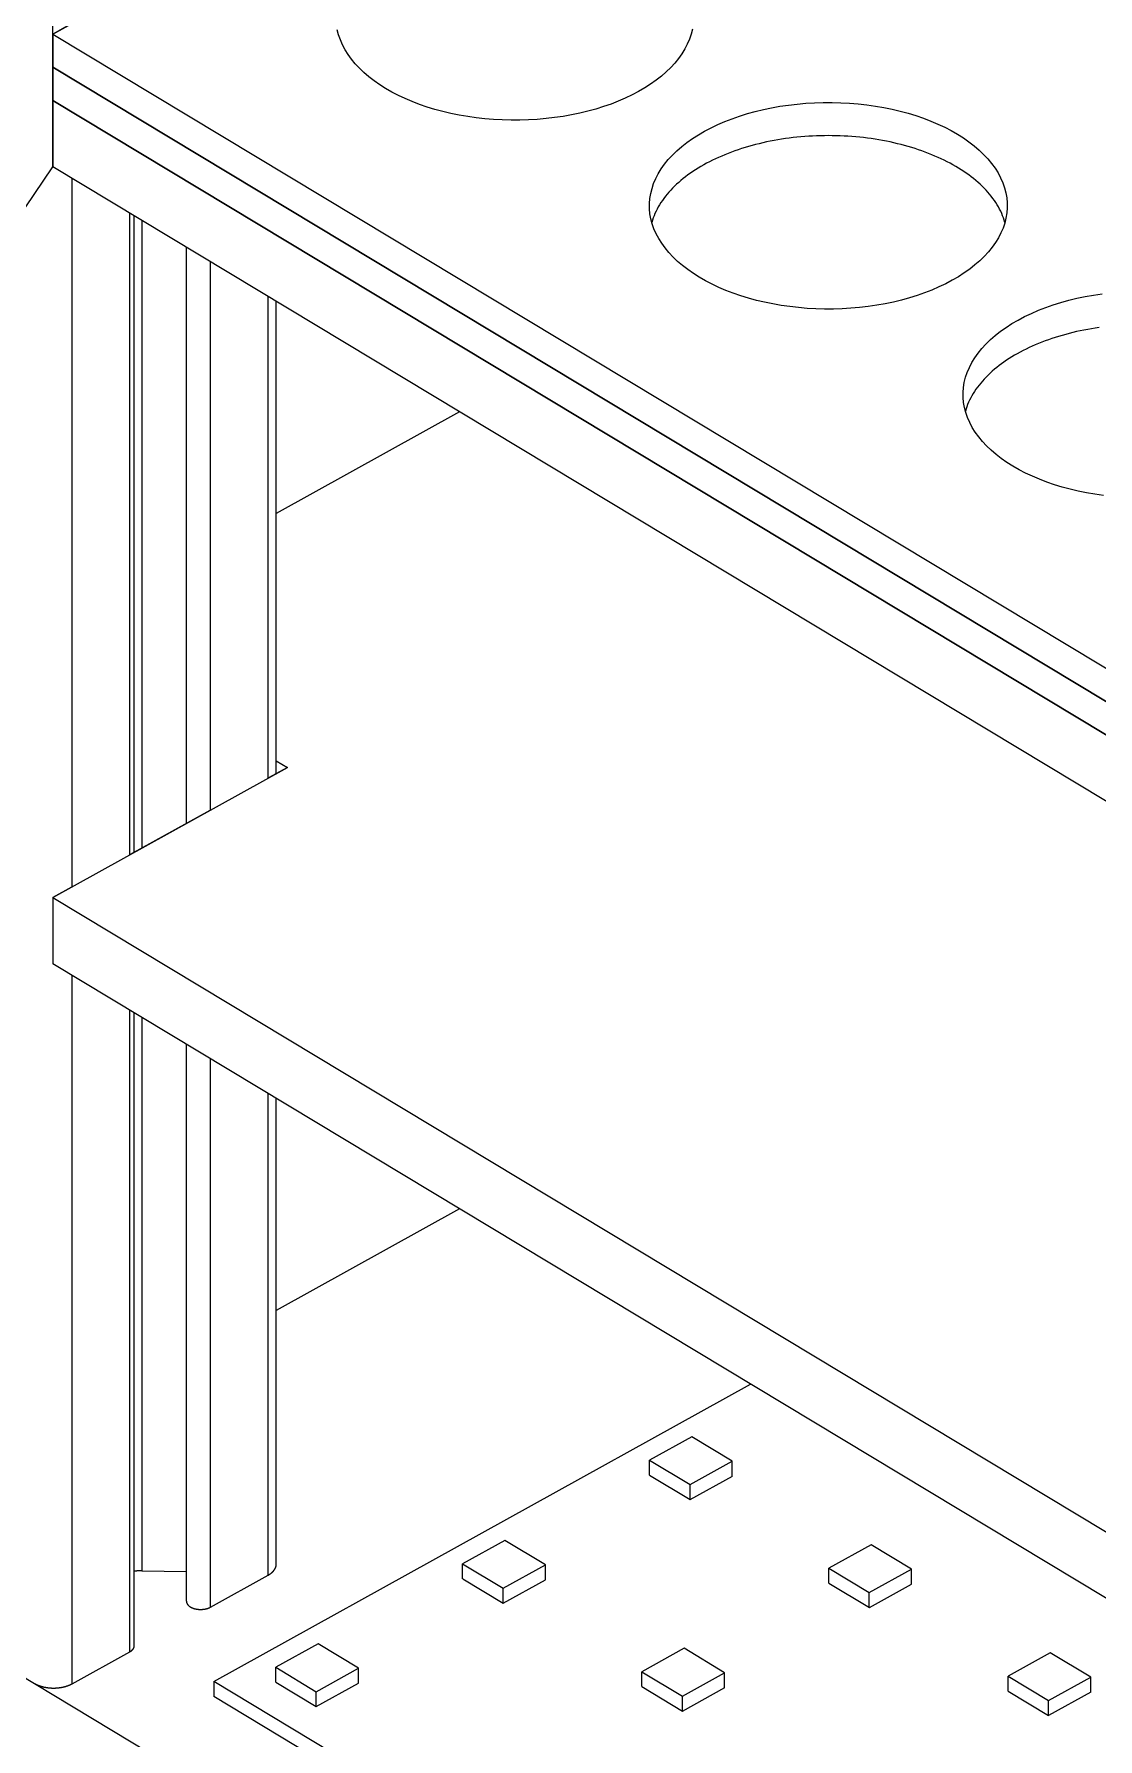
# Model space of a CAD drawing. Extents: x 2.5 to 24.6, y 0.9 to 36.2.
# Drawn here: x 7.46 to 10.73, y 6.2 to 11.44 of the extents above; entities that cross this region are included whole.
import ezdxf

# ---------------------------------------------------------------- set-up
doc = ezdxf.new("R2010")
doc.units = 0
doc.layers.get('0').update_dxf_attribs({"linetype": 'CONTINUOUS'})
doc.layers.add('RAILS', color=254, linetype='CONTINUOUS')

# ---------------------------------------------------------------- blocks, each defined once
blk = doc.blocks.new('A$C41153C96')
at = {"color": 0, "linetype": 'CONTINUOUS', "extrusion": (1e-16, 0.816497, 0.57735)}
for p, q in [((0.6922, 4.4823), (0.6922, 19.1792)), ((0.7503, 4.9227), (0.6922, 4.8906)), ((0.6922, 4.8906), (0.6922, 4.7885)), ((0.6922, 4.8906), (8.6527, 0.0989)), ((0.6922, 4.7885), (0.6922, 4.6864)), ((0.6922, 4.7885), (8.6527, -0.0032)), ((8.6527, -0.0032), (0.6922, 4.7885)), ((0.6922, 4.6864), (0.6922, 4.4823)), ((0.6922, 4.6864), (8.6527, -0.1053)), ((8.6527, -0.1053), (0.6922, 4.6864)), ((-4.2284, -2.7757), (0.6922, 4.4823)), ((8.6527, -0.3094), (0.6922, 4.4823)), ((0.7522, 2.2701), (0.7522, 4.4462)), ((0.9294, 2.3682), (0.9294, 4.3396)), ((0.9427, 2.3757), (0.9427, 4.3315)), ((0.9658, 4.3176), (0.9658, 2.3885)), ((1.1033, 2.4646), (1.1033, 4.2349)), ((1.1769, 2.5053), (1.1769, 4.1906)), ((1.3541, 2.6034), (1.3541, 4.0839)), ((1.3796, 2.6176), (1.3796, 4.0685)), ((1.9429, 3.7295), (1.3796, 3.4176)), ((1.4139, 2.6366), (1.3559, 2.6045)), ((1.3796, 2.6572), (1.4139, 2.6366)), ((1.1755, 2.5046), (0.9307, 2.369)), ((0.7503, 2.2691), (0.6922, 2.2369)), ((0.6922, 2.2369), (0.6922, 2.0328)), ((0.6922, 2.2369), (8.6527, -2.5547)), ((8.6527, -2.7589), (0.6922, 2.0328)), ((0.7522, -0.1794), (0.7522, 1.9967)), ((0.9294, -0.0813), (0.9294, 1.8901)), ((0.9427, -0.0631), (0.9427, 1.882)), ((0.9658, 1.8681), (0.9658, 0.1674)), ((1.1033, 0.0739), (1.1033, 1.7854)), ((1.1769, 0.0558), (1.1769, 1.7411)), ((1.3541, 0.1539), (1.3541, 1.6344)), ((1.3796, 0.1885), (1.3796, 1.6191)), ((1.9429, 1.28), (1.3796, 0.9681)), ((1.1871, -0.1726), (2.8376, 0.7414)), ((2.657, 0.5794), (2.5271, 0.5074)), ((2.7816, 0.5044), (2.657, 0.5794)), ((2.5271, 0.5074), (2.6517, 0.4324)), ((2.5271, 0.4615), (2.5271, 0.5074)), ((2.6517, 0.4324), (2.7816, 0.5044)), ((2.7816, 0.4584), (2.7816, 0.5044)), ((2.6517, 0.3865), (2.6517, 0.4324)), ((2.0824, 0.2612), (1.9525, 0.1892)), ((2.207, 0.1862), (2.0824, 0.2612)), ((3.2081, 0.2476), (3.0782, 0.1757)), ((3.3327, 0.1726), (3.2081, 0.2476)), ((0, 0.2041), (9.3449, -5.4209)), ((0.9658, 0.1674), (1.1033, 0.1657)), ((1.9525, 0.1892), (2.0771, 0.1142)), ((1.9525, 0.1433), (1.9525, 0.1892)), ((2.0771, 0.1142), (2.207, 0.1862)), ((2.207, 0.1402), (2.207, 0.1862)), ((3.0782, 0.1757), (3.2028, 0.1007)), ((3.0782, 0.1298), (3.0782, 0.1757)), ((3.2028, 0.1007), (3.3327, 0.1726)), ((3.3327, 0.1267), (3.3327, 0.1726)), ((1.1769, 0.0558), (1.3541, 0.1539)), ((2.0771, 0.0683), (2.0771, 0.1142)), ((3.2028, 0.0548), (3.2028, 0.1007)), ((0.7522, -0.1794), (0.9294, -0.0813)), ((1.5079, -0.057), (1.378, -0.1289)), ((1.6325, -0.132), (1.5079, -0.057)), ((2.6336, -0.0706), (2.5036, -0.1425)), ((2.7581, -0.1456), (2.6336, -0.0706)), ((3.7592, -0.0841), (3.6293, -0.156)), ((3.8838, -0.1591), (3.7592, -0.0841)), ((1.378, -0.1289), (1.5026, -0.2039)), ((1.378, -0.1749), (1.378, -0.1289)), ((1.5026, -0.2039), (1.6325, -0.132)), ((1.6325, -0.1779), (1.6325, -0.132)), ((2.5036, -0.1425), (2.6282, -0.2175)), ((2.5036, -0.1884), (2.5036, -0.1425)), ((2.6282, -0.2175), (2.7581, -0.1456)), ((2.7581, -0.1915), (2.7581, -0.1456)), ((3.6293, -0.156), (3.7539, -0.231)), ((3.6293, -0.202), (3.6293, -0.156)), ((1.1871, -0.1726), (1.1871, -0.2185)), ((8.663, -4.6726), (1.1871, -0.1726)), ((1.5026, -0.2499), (1.5026, -0.2039)), ((3.7539, -0.231), (3.8838, -0.1591)), ((3.8838, -0.205), (3.8838, -0.1591)), ((8.663, -4.7185), (1.1871, -0.2185)), ((2.6282, -0.2634), (2.6282, -0.2175)), ((3.7539, -0.277), (3.7539, -0.231))]:
    blk.add_line(p, q, dxfattribs=at)
at = {"color": 0, "linetype": 'CONTINUOUS'}
for points in [[(2.4935, 4.7142, 0), (2.4735, 4.7037, 0), (2.4527, 4.6937, 0), (2.4311, 4.6844, 0), (2.4087, 4.6757, 0), (2.3856, 4.6676, 0), (2.3618, 4.6602, 0), (2.3375, 4.6535, 0), (2.3126, 4.6475, 0), (2.2872, 4.6422, 0), (2.2614, 4.6376, 0), (2.2352, 4.6338, 0), (2.2088, 4.6307, 0), (2.1821, 4.6283, 0), (2.1552, 4.6268, 0), (2.1283, 4.6259, 0), (2.1013, 4.6259, 0), (2.0743, 4.6266, 0), (2.0474, 4.628, 0), (2.0207, 4.6303, 0), (1.9942, 4.6333, 0), (1.968, 4.637, 0), (1.9422, 4.6415, 0), (1.9167, 4.6467, 0), (1.8917, 4.6526, 0), (1.8673, 4.6592, 0), (1.8434, 4.6665, 0), (1.8202, 4.6744, 0), (1.7977, 4.683, 0), (1.776, 4.6923, 0), (1.755, 4.7021, 0), (1.735, 4.7126, 0), (1.7158, 4.7235, 0), (1.6976, 4.735, 0), (1.6804, 4.747, 0), (1.6642, 4.7595, 0), (1.6492, 4.7725, 0), (1.6352, 4.7858, 0), (1.6224, 4.7995, 0), (1.6107, 4.8136, 0), (1.6003, 4.828, 0), (1.5911, 4.8426, 0), (1.5832, 4.8575, 0), (1.5765, 4.8726, 0), (1.5712, 4.8879, 0), (1.5671, 4.9033, 0)], [(2.6589, 4.9056, 0), (2.655, 4.8902, 0), (2.6498, 4.8749, 0), (2.6433, 4.8598, 0), (2.6356, 4.8449, 0), (2.6266, 4.8302, 0), (2.6164, 4.8157, 0), (2.6049, 4.8016, 0), (2.5923, 4.7878, 0), (2.5785, 4.7744, 0), (2.5636, 4.7615, 0), (2.5476, 4.7489, 0), (2.5305, 4.7368, 0), (2.5125, 4.7252, 0), (2.4935, 4.7142, 0)], [(3.4576, 4.1338, 0), (3.4377, 4.1233, 0), (3.4169, 4.1134, 0), (3.3952, 4.104, 0), (3.3729, 4.0953, 0), (3.3498, 4.0873, 0), (3.326, 4.0799, 0), (3.3016, 4.0732, 0), (3.2767, 4.0671, 0), (3.2513, 4.0618, 0), (3.2256, 4.0573, 0), (3.1994, 4.0534, 0), (3.1729, 4.0503, 0), (3.1462, 4.048, 0), (3.1194, 4.0464, 0), (3.0924, 4.0456, 0), (3.0654, 4.0455, 0), (3.0385, 4.0462, 0), (3.0116, 4.0477, 0), (2.9849, 4.0499, 0), (2.9584, 4.0529, 0), (2.9322, 4.0566, 0), (2.9063, 4.0611, 0), (2.8809, 4.0663, 0), (2.8559, 4.0722, 0), (2.8314, 4.0788, 0), (2.8076, 4.0861, 0), (2.7844, 4.0941, 0), (2.7619, 4.1027, 0), (2.7401, 4.1119, 0), (2.7192, 4.1218, 0), (2.6991, 4.1322, 0), (2.68, 4.1432, 0), (2.6618, 4.1547, 0), (2.6446, 4.1667, 0), (2.6284, 4.1792, 0), (2.6133, 4.1921, 0), (2.5993, 4.2054, 0), (2.5865, 4.2192, 0), (2.5749, 4.2332, 0), (2.5645, 4.2476, 0), (2.5553, 4.2623, 0), (2.5474, 4.2772, 0), (2.5407, 4.2923, 0), (2.5353, 4.3075, 0), (2.5313, 4.3229, 0), (2.5285, 4.3384, 0), (2.5271, 4.354, 0), (2.527, 4.3696, 0), (2.5282, 4.3852, 0), (2.5308, 4.4007, 0), (2.5347, 4.4161, 0), (2.5398, 4.4314, 0), (2.5463, 4.4465, 0), (2.554, 4.4615, 0), (2.563, 4.4762, 0), (2.5733, 4.4906, 0), (2.5847, 4.5047, 0), (2.5974, 4.5185, 0), (2.6111, 4.5319, 0), (2.6261, 4.5449, 0), (2.6421, 4.5574, 0), (2.6591, 4.5695, 0), (2.6772, 4.5811, 0), (2.6962, 4.5922, 0), (2.7161, 4.6027, 0), (2.7369, 4.6126, 0), (2.7585, 4.6219, 0), (2.7809, 4.6306, 0), (2.804, 4.6387, 0), (2.8278, 4.6461, 0), (2.8521, 4.6528, 0), (2.8771, 4.6588, 0), (2.9024, 4.6641, 0), (2.9282, 4.6687, 0), (2.9544, 4.6726, 0), (2.9809, 4.6757, 0), (3.0076, 4.678, 0), (3.0344, 4.6796, 0), (3.0614, 4.6804, 0), (3.0884, 4.6805, 0), (3.1153, 4.6798, 0), (3.1422, 4.6783, 0), (3.1689, 4.6761, 0), (3.1954, 4.6731, 0), (3.2216, 4.6693, 0), (3.2475, 4.6649, 0), (3.2729, 4.6597, 0), (3.2979, 4.6538, 0), (3.3224, 4.6471, 0), (3.3462, 4.6399, 0), (3.3694, 4.6319, 0), (3.3919, 4.6233, 0), (3.4137, 4.614, 0), (3.4346, 4.6042, 0), (3.4547, 4.5938, 0), (3.4738, 4.5828, 0), (3.492, 4.5713, 0), (3.5092, 4.5593, 0), (3.5254, 4.5468, 0), (3.5405, 4.5339, 0), (3.5544, 4.5205, 0), (3.5673, 4.5068, 0), (3.5789, 4.4927, 0), (3.5893, 4.4784, 0), (3.5985, 4.4637, 0), (3.6064, 4.4488, 0), (3.6131, 4.4337, 0), (3.6185, 4.4184, 0), (3.6225, 4.403, 0), (3.6252, 4.3875, 0), (3.6267, 4.372, 0), (3.6268, 4.3564, 0), (3.6256, 4.3408, 0), (3.623, 4.3253, 0), (3.6191, 4.3098, 0), (3.614, 4.2946, 0), (3.6075, 4.2794, 0), (3.5998, 4.2645, 0), (3.5908, 4.2498, 0), (3.5805, 4.2354, 0), (3.5691, 4.2213, 0), (3.5564, 4.2075, 0), (3.5427, 4.1941, 0), (3.5277, 4.1811, 0), (3.5117, 4.1685, 0), (3.4947, 4.1565, 0), (3.4766, 4.1449, 0), (3.4576, 4.1338, 0)], [(3.6197, 4.312, 0), (3.6177, 4.3188, 0), (3.6153, 4.3257, 0), (3.6127, 4.3325, 0), (3.6099, 4.3393, 0), (3.6067, 4.3461, 0), (3.6034, 4.3528, 0), (3.5997, 4.3595, 0), (3.5958, 4.3661, 0), (3.5917, 4.3727, 0), (3.5873, 4.3792, 0), (3.5827, 4.3856, 0), (3.5778, 4.392, 0), (3.5727, 4.3984, 0), (3.5673, 4.4047, 0), (3.5617, 4.4108, 0), (3.5559, 4.417, 0), (3.5498, 4.423, 0), (3.5435, 4.429, 0), (3.537, 4.4349, 0), (3.5303, 4.4407, 0), (3.5233, 4.4464, 0), (3.5161, 4.452, 0), (3.5087, 4.4576, 0), (3.5011, 4.463, 0), (3.4933, 4.4684, 0), (3.4853, 4.4736, 0), (3.4771, 4.4788, 0), (3.4687, 4.4838, 0), (3.4601, 4.4887, 0), (3.4513, 4.4935, 0), (3.4423, 4.4982, 0), (3.4332, 4.5028, 0), (3.4239, 4.5073, 0), (3.4144, 4.5117, 0), (3.4047, 4.5159, 0), (3.3949, 4.52, 0), (3.385, 4.524, 0), (3.3749, 4.5278, 0), (3.3646, 4.5315, 0), (3.3542, 4.5351, 0), (3.3437, 4.5386, 0), (3.3331, 4.5419, 0), (3.3223, 4.5451, 0), (3.3114, 4.5482, 0), (3.3004, 4.5511, 0), (3.2893, 4.5538, 0), (3.278, 4.5565, 0), (3.2667, 4.559, 0), (3.2553, 4.5613, 0), (3.2438, 4.5635, 0), (3.2322, 4.5655, 0), (3.2205, 4.5674, 0), (3.2088, 4.5692, 0), (3.197, 4.5708, 0), (3.1852, 4.5723, 0), (3.1733, 4.5736, 0), (3.1613, 4.5747, 0), (3.1494, 4.5757, 0), (3.1373, 4.5765, 0), (3.1253, 4.5772, 0), (3.1132, 4.5778, 0), (3.1011, 4.5781, 0), (3.089, 4.5784, 0), (3.0769, 4.5785, 0), (3.0648, 4.5784, 0), (3.0527, 4.5781, 0), (3.0406, 4.5778, 0), (3.0285, 4.5772, 0), (3.0165, 4.5765, 0), (3.0044, 4.5757, 0), (2.9924, 4.5747, 0), (2.9805, 4.5736, 0), (2.9686, 4.5723, 0), (2.9567, 4.5708, 0), (2.945, 4.5692, 0), (2.9332, 4.5674, 0), (2.9216, 4.5655, 0), (2.91, 4.5635, 0), (2.8985, 4.5613, 0), (2.8871, 4.559, 0), (2.8758, 4.5565, 0), (2.8645, 4.5538, 0), (2.8534, 4.5511, 0), (2.8424, 4.5482, 0), (2.8315, 4.5451, 0), (2.8207, 4.5419, 0), (2.8101, 4.5386, 0), (2.7995, 4.5351, 0), (2.7892, 4.5315, 0), (2.7789, 4.5278, 0), (2.7688, 4.524, 0), (2.7588, 4.52, 0), (2.749, 4.5159, 0), (2.7394, 4.5117, 0), (2.7299, 4.5073, 0), (2.7206, 4.5028, 0), (2.7115, 4.4982, 0), (2.7025, 4.4935, 0), (2.6937, 4.4887, 0), (2.6851, 4.4838, 0), (2.6767, 4.4788, 0), (2.6685, 4.4736, 0), (2.6605, 4.4684, 0), (2.6527, 4.463, 0), (2.6451, 4.4576, 0), (2.6377, 4.452, 0), (2.6305, 4.4464, 0), (2.6235, 4.4407, 0), (2.6168, 4.4349, 0), (2.6103, 4.429, 0), (2.604, 4.423, 0), (2.5979, 4.417, 0), (2.5921, 4.4108, 0), (2.5865, 4.4047, 0), (2.5811, 4.3984, 0), (2.576, 4.392, 0), (2.5711, 4.3856, 0), (2.5665, 4.3792, 0), (2.5621, 4.3727, 0), (2.5579, 4.3661, 0), (2.5541, 4.3595, 0), (2.5504, 4.3528, 0), (2.547, 4.3461, 0), (2.5439, 4.3393, 0), (2.5411, 4.3325, 0), (2.5385, 4.3257, 0), (2.5361, 4.3188, 0), (2.534, 4.312, 0)], [(3.9225, 3.4725, 0), (3.8963, 3.4763, 0), (3.8705, 3.4807, 0), (3.845, 3.4859, 0), (3.82, 3.4918, 0), (3.7956, 3.4985, 0), (3.7717, 3.5057, 0), (3.7485, 3.5137, 0), (3.726, 3.5223, 0), (3.7043, 3.5316, 0), (3.6833, 3.5414, 0), (3.6633, 3.5518, 0), (3.6441, 3.5628, 0), (3.6259, 3.5743, 0), (3.6087, 3.5863, 0), (3.5926, 3.5988, 0), (3.5775, 3.6117, 0), (3.5635, 3.6251, 0), (3.5507, 3.6388, 0), (3.5391, 3.6529, 0), (3.5286, 3.6672, 0), (3.5194, 3.6819, 0), (3.5115, 3.6968, 0), (3.5049, 3.7119, 0), (3.4995, 3.7272, 0), (3.4954, 3.7426, 0), (3.4927, 3.7581, 0), (3.4913, 3.7736, 0), (3.4912, 3.7892, 0), (3.4924, 3.8048, 0), (3.4949, 3.8203, 0), (3.4988, 3.8357, 0), (3.504, 3.851, 0), (3.5104, 3.8662, 0), (3.5182, 3.8811, 0), (3.5272, 3.8958, 0), (3.5374, 3.9102, 0), (3.5489, 3.9243, 0), (3.5615, 3.9381, 0), (3.5753, 3.9515, 0), (3.5902, 3.9645, 0), (3.6062, 3.9771, 0), (3.6233, 3.9891, 0), (3.6413, 4.0007, 0), (3.6603, 4.0118, 0), (3.6803, 4.0223, 0), (3.7011, 4.0322, 0), (3.7227, 4.0416, 0), (3.7451, 4.0503, 0), (3.7682, 4.0583, 0), (3.7919, 4.0657, 0), (3.8163, 4.0724, 0), (3.8412, 4.0785, 0), (3.8666, 4.0838, 0), (3.8924, 4.0884, 0), (3.9186, 4.0922, 0)], [(3.9091, 3.9888, 0), (3.8974, 3.9871, 0), (3.8857, 3.9852, 0), (3.8742, 3.9831, 0), (3.8627, 3.9809, 0), (3.8512, 3.9786, 0), (3.8399, 3.9761, 0), (3.8287, 3.9735, 0), (3.8176, 3.9707, 0), (3.8066, 3.9678, 0), (3.7957, 3.9647, 0), (3.7849, 3.9616, 0), (3.7742, 3.9582, 0), (3.7637, 3.9548, 0), (3.7533, 3.9512, 0), (3.7431, 3.9475, 0), (3.733, 3.9436, 0), (3.723, 3.9396, 0), (3.7132, 3.9355, 0), (3.7035, 3.9313, 0), (3.6941, 3.9269, 0), (3.6848, 3.9225, 0), (3.6756, 3.9179, 0), (3.6667, 3.9132, 0), (3.6579, 3.9084, 0), (3.6493, 3.9034, 0), (3.6409, 3.8984, 0), (3.6327, 3.8933, 0), (3.6246, 3.888, 0), (3.6168, 3.8827, 0), (3.6092, 3.8772, 0), (3.6018, 3.8717, 0), (3.5947, 3.8661, 0), (3.5877, 3.8603, 0), (3.5809, 3.8545, 0), (3.5744, 3.8486, 0), (3.5681, 3.8427, 0), (3.5621, 3.8366, 0), (3.5562, 3.8305, 0), (3.5506, 3.8243, 0), (3.5452, 3.818, 0), (3.5401, 3.8117, 0), (3.5353, 3.8053, 0), (3.5306, 3.7988, 0), (3.5262, 3.7923, 0), (3.5221, 3.7857, 0), (3.5182, 3.7791, 0), (3.5146, 3.7724, 0), (3.5112, 3.7657, 0), (3.5081, 3.759, 0), (3.5052, 3.7522, 0), (3.5026, 3.7453, 0), (3.5003, 3.7385, 0), (3.4982, 3.7316, 0)], [(0.9658, 0.1674, 0), (0.9657, 0.1674, 0), (0.9655, 0.1674, 0), (0.9653, 0.1674, 0), (0.9651, 0.1674, 0), (0.9649, 0.1674, 0), (0.9648, 0.1674, 0), (0.9646, 0.1674, 0), (0.9644, 0.1674, 0), (0.9642, 0.1674, 0), (0.964, 0.1674, 0), (0.9638, 0.1674, 0), (0.9637, 0.1674, 0), (0.9635, 0.1674, 0), (0.9633, 0.1674, 0), (0.9631, 0.1674, 0), (0.9629, 0.1674, 0), (0.9628, 0.1674, 0), (0.9626, 0.1674, 0), (0.9624, 0.1674, 0), (0.9622, 0.1674, 0), (0.962, 0.1674, 0), (0.9619, 0.1674, 0), (0.9617, 0.1674, 0), (0.9615, 0.1674, 0), (0.9613, 0.1674, 0), (0.9611, 0.1674, 0), (0.9609, 0.1674, 0), (0.9608, 0.1674, 0), (0.9606, 0.1674, 0), (0.9604, 0.1674, 0), (0.9602, 0.1674, 0), (0.96, 0.1674, 0), (0.9599, 0.1674, 0), (0.9597, 0.1674, 0), (0.9595, 0.1674, 0), (0.9593, 0.1674, 0), (0.9591, 0.1674, 0), (0.959, 0.1674, 0), (0.9588, 0.1674, 0), (0.9586, 0.1673, 0), (0.9584, 0.1673, 0), (0.9582, 0.1673, 0), (0.9581, 0.1673, 0), (0.9579, 0.1673, 0), (0.9577, 0.1673, 0), (0.9575, 0.1673, 0), (0.9573, 0.1673, 0), (0.9571, 0.1673, 0), (0.957, 0.1673, 0), (0.9568, 0.1673, 0), (0.9566, 0.1673, 0), (0.9564, 0.1673, 0), (0.9562, 0.1673, 0), (0.9561, 0.1673, 0), (0.9559, 0.1673, 0), (0.9557, 0.1673, 0), (0.9555, 0.1673, 0), (0.9553, 0.1673, 0), (0.9552, 0.1672, 0), (0.955, 0.1672, 0), (0.9548, 0.1672, 0), (0.9546, 0.1672, 0), (0.9544, 0.1672, 0), (0.9543, 0.1672, 0), (0.9541, 0.1672, 0), (0.9539, 0.1672, 0), (0.9537, 0.1672, 0), (0.9535, 0.1672, 0), (0.9534, 0.1672, 0), (0.9532, 0.1672, 0), (0.953, 0.1672, 0), (0.9528, 0.1671, 0), (0.9526, 0.1671, 0), (0.9524, 0.1671, 0), (0.9523, 0.1671, 0), (0.9521, 0.1671, 0), (0.9519, 0.1671, 0), (0.9517, 0.1671, 0), (0.9515, 0.1671, 0), (0.9514, 0.1671, 0), (0.9512, 0.1671, 0), (0.951, 0.1671, 0), (0.9508, 0.167, 0), (0.9506, 0.167, 0), (0.9505, 0.167, 0), (0.9503, 0.167, 0), (0.9501, 0.167, 0), (0.9499, 0.167, 0), (0.9497, 0.167, 0), (0.9496, 0.167, 0), (0.9494, 0.167, 0), (0.9492, 0.1669, 0), (0.949, 0.1669, 0), (0.9488, 0.1669, 0), (0.9487, 0.1669, 0), (0.9485, 0.1669, 0), (0.9483, 0.1669, 0), (0.9481, 0.1669, 0), (0.9479, 0.1669, 0), (0.9478, 0.1668, 0), (0.9476, 0.1668, 0), (0.9474, 0.1668, 0), (0.9472, 0.1668, 0), (0.947, 0.1668, 0), (0.9469, 0.1668, 0), (0.9467, 0.1668, 0), (0.9465, 0.1668, 0), (0.9463, 0.1667, 0), (0.9461, 0.1667, 0), (0.946, 0.1667, 0), (0.9458, 0.1667, 0), (0.9456, 0.1667, 0), (0.9454, 0.1667, 0), (0.9453, 0.1666, 0), (0.9451, 0.1666, 0), (0.9449, 0.1666, 0), (0.9447, 0.1666, 0), (0.9445, 0.1666, 0), (0.9444, 0.1666, 0), (0.9442, 0.1666, 0), (0.944, 0.1665, 0), (0.9438, 0.1665, 0), (0.9436, 0.1665, 0), (0.9435, 0.1665, 0), (0.9433, 0.1665, 0), (0.9431, 0.1665, 0), (0.9429, 0.1664, 0), (0.9427, 0.1664, 0)], [(1.3541, 0.1539, 0), (1.3544, 0.1541, 0), (1.3548, 0.1544, 0), (1.3552, 0.1546, 0), (1.3556, 0.1548, 0), (1.3559, 0.155, 0), (1.3563, 0.1552, 0), (1.3566, 0.1554, 0), (1.357, 0.1557, 0), (1.3574, 0.1559, 0), (1.3577, 0.1561, 0), (1.3581, 0.1563, 0), (1.3584, 0.1565, 0), (1.3588, 0.1568, 0), (1.3591, 0.157, 0), (1.3595, 0.1572, 0), (1.3598, 0.1575, 0), (1.3601, 0.1577, 0), (1.3605, 0.1579, 0), (1.3608, 0.1581, 0), (1.3611, 0.1584, 0), (1.3615, 0.1586, 0), (1.3618, 0.1589, 0), (1.3621, 0.1591, 0), (1.3624, 0.1593, 0), (1.3627, 0.1596, 0), (1.3631, 0.1598, 0), (1.3634, 0.1601, 0), (1.3637, 0.1603, 0), (1.364, 0.1605, 0), (1.3643, 0.1608, 0), (1.3646, 0.161, 0), (1.3649, 0.1613, 0), (1.3652, 0.1615, 0), (1.3655, 0.1618, 0), (1.3658, 0.162, 0), (1.3661, 0.1623, 0), (1.3663, 0.1625, 0), (1.3666, 0.1628, 0), (1.3669, 0.163, 0), (1.3672, 0.1633, 0), (1.3675, 0.1636, 0), (1.3677, 0.1638, 0), (1.368, 0.1641, 0), (1.3683, 0.1643, 0), (1.3685, 0.1646, 0), (1.3688, 0.1649, 0), (1.3691, 0.1651, 0), (1.3693, 0.1654, 0), (1.3696, 0.1656, 0), (1.3698, 0.1659, 0), (1.37, 0.1662, 0), (1.3703, 0.1664, 0), (1.3705, 0.1667, 0), (1.3708, 0.167, 0), (1.371, 0.1673, 0), (1.3712, 0.1675, 0), (1.3715, 0.1678, 0), (1.3717, 0.1681, 0), (1.3719, 0.1683, 0), (1.3721, 0.1686, 0), (1.3723, 0.1689, 0), (1.3725, 0.1692, 0), (1.3728, 0.1694, 0), (1.373, 0.1697, 0), (1.3732, 0.17, 0), (1.3734, 0.1703, 0), (1.3736, 0.1706, 0), (1.3738, 0.1708, 0), (1.374, 0.1711, 0), (1.3741, 0.1714, 0), (1.3743, 0.1717, 0), (1.3745, 0.172, 0), (1.3747, 0.1722, 0), (1.3749, 0.1725, 0), (1.375, 0.1728, 0), (1.3752, 0.1731, 0), (1.3754, 0.1734, 0), (1.3755, 0.1737, 0), (1.3757, 0.174, 0), (1.3759, 0.1743, 0), (1.376, 0.1745, 0), (1.3762, 0.1748, 0), (1.3763, 0.1751, 0), (1.3764, 0.1754, 0), (1.3766, 0.1757, 0), (1.3767, 0.176, 0), (1.3769, 0.1763, 0), (1.377, 0.1766, 0), (1.3771, 0.1769, 0), (1.3773, 0.1772, 0), (1.3774, 0.1775, 0), (1.3775, 0.1777, 0), (1.3776, 0.178, 0), (1.3777, 0.1783, 0), (1.3778, 0.1786, 0), (1.3779, 0.1789, 0), (1.378, 0.1792, 0), (1.3781, 0.1795, 0), (1.3782, 0.1798, 0), (1.3783, 0.1801, 0), (1.3784, 0.1804, 0), (1.3785, 0.1807, 0), (1.3786, 0.181, 0), (1.3787, 0.1813, 0), (1.3787, 0.1816, 0), (1.3788, 0.1819, 0), (1.3789, 0.1822, 0), (1.379, 0.1825, 0), (1.379, 0.1828, 0), (1.3791, 0.1831, 0), (1.3791, 0.1834, 0), (1.3792, 0.1837, 0), (1.3793, 0.184, 0), (1.3793, 0.1843, 0), (1.3793, 0.1846, 0), (1.3794, 0.1849, 0), (1.3794, 0.1852, 0), (1.3795, 0.1855, 0), (1.3795, 0.1858, 0), (1.3795, 0.1861, 0), (1.3795, 0.1864, 0), (1.3796, 0.1867, 0), (1.3796, 0.187, 0), (1.3796, 0.1873, 0), (1.3796, 0.1876, 0), (1.3796, 0.1879, 0), (1.3796, 0.1882, 0), (1.3796, 0.1885, 0)], [(1.1033, 0.0739, 0), (1.1033, 0.0735, 0), (1.1033, 0.073, 0), (1.1034, 0.0726, 0), (1.1034, 0.0721, 0), (1.1035, 0.0717, 0), (1.1035, 0.0712, 0), (1.1036, 0.0707, 0), (1.1038, 0.0703, 0), (1.1039, 0.0698, 0), (1.104, 0.0694, 0), (1.1042, 0.0689, 0), (1.1043, 0.0685, 0), (1.1045, 0.068, 0), (1.1047, 0.0676, 0), (1.1049, 0.0672, 0), (1.1051, 0.0667, 0), (1.1054, 0.0663, 0), (1.1056, 0.0658, 0), (1.1059, 0.0654, 0), (1.1061, 0.065, 0), (1.1064, 0.0646, 0), (1.1067, 0.0641, 0), (1.1071, 0.0637, 0), (1.1074, 0.0633, 0), (1.1077, 0.0629, 0), (1.1081, 0.0625, 0), (1.1085, 0.0621, 0), (1.1088, 0.0617, 0), (1.1092, 0.0613, 0), (1.1096, 0.0609, 0), (1.1101, 0.0605, 0), (1.1105, 0.0601, 0), (1.1109, 0.0597, 0), (1.1114, 0.0593, 0), (1.1119, 0.059, 0), (1.1123, 0.0586, 0), (1.1128, 0.0583, 0), (1.1133, 0.0579, 0), (1.1138, 0.0575, 0), (1.1144, 0.0572, 0), (1.1149, 0.0569, 0), (1.1154, 0.0565, 0), (1.116, 0.0562, 0), (1.1166, 0.0559, 0), (1.1171, 0.0556, 0), (1.1177, 0.0553, 0), (1.1183, 0.055, 0), (1.1189, 0.0547, 0), (1.1195, 0.0544, 0), (1.1202, 0.0541, 0), (1.1208, 0.0538, 0), (1.1214, 0.0535, 0), (1.1221, 0.0533, 0), (1.1227, 0.053, 0), (1.1234, 0.0528, 0), (1.1241, 0.0525, 0), (1.1248, 0.0523, 0), (1.1255, 0.0521, 0), (1.1261, 0.0518, 0), (1.1268, 0.0516, 0), (1.1276, 0.0514, 0), (1.1283, 0.0512, 0), (1.129, 0.051, 0), (1.1297, 0.0508, 0), (1.1304, 0.0507, 0), (1.1312, 0.0505, 0), (1.1319, 0.0503, 0), (1.1327, 0.0502, 0), (1.1334, 0.05, 0), (1.1342, 0.0499, 0), (1.1349, 0.0498, 0), (1.1357, 0.0497, 0), (1.1365, 0.0495, 0), (1.1373, 0.0494, 0), (1.138, 0.0493, 0), (1.1388, 0.0493, 0), (1.1396, 0.0492, 0), (1.1404, 0.0491, 0), (1.1412, 0.049, 0), (1.142, 0.049, 0), (1.1427, 0.0489, 0), (1.1435, 0.0489, 0), (1.1443, 0.0489, 0), (1.1451, 0.0489, 0), (1.1459, 0.0488, 0), (1.1467, 0.0488, 0), (1.1475, 0.0488, 0), (1.1483, 0.0488, 0), (1.1491, 0.0489, 0), (1.1499, 0.0489, 0), (1.1507, 0.0489, 0), (1.1515, 0.049, 0), (1.1522, 0.049, 0), (1.153, 0.0491, 0), (1.1538, 0.0492, 0), (1.1546, 0.0492, 0), (1.1554, 0.0493, 0), (1.1562, 0.0494, 0), (1.1569, 0.0495, 0), (1.1577, 0.0496, 0), (1.1585, 0.0498, 0), (1.1592, 0.0499, 0), (1.16, 0.05, 0), (1.1607, 0.0502, 0), (1.1615, 0.0503, 0), (1.1622, 0.0505, 0), (1.163, 0.0506, 0), (1.1637, 0.0508, 0), (1.1644, 0.051, 0), (1.1652, 0.0512, 0), (1.1659, 0.0514, 0), (1.1666, 0.0516, 0), (1.1673, 0.0518, 0), (1.168, 0.052, 0), (1.1687, 0.0522, 0), (1.1694, 0.0525, 0), (1.17, 0.0527, 0), (1.1707, 0.053, 0), (1.1714, 0.0532, 0), (1.172, 0.0535, 0), (1.1726, 0.0538, 0), (1.1733, 0.054, 0), (1.1739, 0.0543, 0), (1.1745, 0.0546, 0), (1.1751, 0.0549, 0), (1.1757, 0.0552, 0), (1.1763, 0.0555, 0), (1.1769, 0.0558, 0)], [(0.9294, -0.0813, 0), (0.9296, -0.0811, 0), (0.9297, -0.081, 0), (0.9299, -0.0809, 0), (0.9301, -0.0808, 0), (0.9303, -0.0807, 0), (0.9305, -0.0806, 0), (0.9307, -0.0805, 0), (0.9309, -0.0804, 0), (0.9311, -0.0802, 0), (0.9313, -0.0801, 0), (0.9315, -0.08, 0), (0.9316, -0.0799, 0), (0.9318, -0.0798, 0), (0.932, -0.0797, 0), (0.9322, -0.0795, 0), (0.9324, -0.0794, 0), (0.9325, -0.0793, 0), (0.9327, -0.0792, 0), (0.9329, -0.0791, 0), (0.9331, -0.0789, 0), (0.9332, -0.0788, 0), (0.9334, -0.0787, 0), (0.9336, -0.0786, 0), (0.9337, -0.0784, 0), (0.9339, -0.0783, 0), (0.9341, -0.0782, 0), (0.9342, -0.0781, 0), (0.9344, -0.0779, 0), (0.9346, -0.0778, 0), (0.9347, -0.0777, 0), (0.9349, -0.0775, 0), (0.935, -0.0774, 0), (0.9352, -0.0773, 0), (0.9353, -0.0771, 0), (0.9355, -0.077, 0), (0.9356, -0.0769, 0), (0.9358, -0.0768, 0), (0.9359, -0.0766, 0), (0.9361, -0.0765, 0), (0.9362, -0.0764, 0), (0.9364, -0.0762, 0), (0.9365, -0.0761, 0), (0.9367, -0.0759, 0), (0.9368, -0.0758, 0), (0.9369, -0.0757, 0), (0.9371, -0.0755, 0), (0.9372, -0.0754, 0), (0.9373, -0.0753, 0), (0.9375, -0.0751, 0), (0.9376, -0.075, 0), (0.9377, -0.0748, 0), (0.9379, -0.0747, 0), (0.938, -0.0746, 0), (0.9381, -0.0744, 0), (0.9382, -0.0743, 0), (0.9383, -0.0741, 0), (0.9385, -0.074, 0), (0.9386, -0.0738, 0), (0.9387, -0.0737, 0), (0.9388, -0.0736, 0), (0.9389, -0.0734, 0), (0.939, -0.0733, 0), (0.9391, -0.0731, 0), (0.9393, -0.073, 0), (0.9394, -0.0728, 0), (0.9395, -0.0727, 0), (0.9396, -0.0725, 0), (0.9397, -0.0724, 0), (0.9398, -0.0723, 0), (0.9399, -0.0721, 0), (0.94, -0.072, 0), (0.9401, -0.0718, 0), (0.9402, -0.0717, 0), (0.9403, -0.0715, 0), (0.9403, -0.0714, 0), (0.9404, -0.0712, 0), (0.9405, -0.0711, 0), (0.9406, -0.0709, 0), (0.9407, -0.0708, 0), (0.9408, -0.0706, 0), (0.9409, -0.0705, 0), (0.9409, -0.0703, 0), (0.941, -0.0702, 0), (0.9411, -0.07, 0), (0.9412, -0.0699, 0), (0.9412, -0.0697, 0), (0.9413, -0.0695, 0), (0.9414, -0.0694, 0), (0.9414, -0.0692, 0), (0.9415, -0.0691, 0), (0.9416, -0.0689, 0), (0.9416, -0.0688, 0), (0.9417, -0.0686, 0), (0.9417, -0.0685, 0), (0.9418, -0.0683, 0), (0.9419, -0.0682, 0), (0.9419, -0.068, 0), (0.942, -0.0678, 0), (0.942, -0.0677, 0), (0.9421, -0.0675, 0), (0.9421, -0.0674, 0), (0.9422, -0.0672, 0), (0.9422, -0.0671, 0), (0.9422, -0.0669, 0), (0.9423, -0.0668, 0), (0.9423, -0.0666, 0), (0.9424, -0.0664, 0), (0.9424, -0.0663, 0), (0.9424, -0.0661, 0), (0.9425, -0.066, 0), (0.9425, -0.0658, 0), (0.9425, -0.0657, 0), (0.9425, -0.0655, 0), (0.9426, -0.0653, 0), (0.9426, -0.0652, 0), (0.9426, -0.065, 0), (0.9426, -0.0649, 0), (0.9427, -0.0647, 0), (0.9427, -0.0646, 0), (0.9427, -0.0644, 0), (0.9427, -0.0642, 0), (0.9427, -0.0641, 0), (0.9427, -0.0639, 0), (0.9427, -0.0638, 0), (0.9427, -0.0636, 0), (0.9427, -0.0634, 0), (0.9427, -0.0633, 0), (0.9427, -0.0631, 0)], [(0.6348, -0.178, 0), (0.6355, -0.1784, 0), (0.6363, -0.1788, 0), (0.637, -0.1792, 0), (0.6377, -0.1796, 0), (0.6385, -0.18, 0), (0.6392, -0.1804, 0), (0.64, -0.1808, 0), (0.6407, -0.1812, 0), (0.6415, -0.1816, 0), (0.6423, -0.1819, 0), (0.6431, -0.1823, 0), (0.6439, -0.1827, 0), (0.6447, -0.183, 0), (0.6455, -0.1834, 0), (0.6464, -0.1837, 0), (0.6472, -0.1841, 0), (0.648, -0.1844, 0), (0.6489, -0.1847, 0), (0.6497, -0.1851, 0), (0.6506, -0.1854, 0), (0.6514, -0.1857, 0), (0.6523, -0.186, 0), (0.6532, -0.1863, 0), (0.6541, -0.1866, 0), (0.655, -0.1869, 0), (0.6559, -0.1871, 0), (0.6568, -0.1874, 0), (0.6577, -0.1877, 0), (0.6586, -0.1879, 0), (0.6595, -0.1882, 0), (0.6604, -0.1884, 0), (0.6614, -0.1887, 0), (0.6623, -0.1889, 0), (0.6632, -0.1891, 0), (0.6642, -0.1893, 0), (0.6651, -0.1896, 0), (0.6661, -0.1898, 0), (0.6671, -0.19, 0), (0.668, -0.1902, 0), (0.669, -0.1903, 0), (0.67, -0.1905, 0), (0.6709, -0.1907, 0), (0.6719, -0.1909, 0), (0.6729, -0.191, 0), (0.6739, -0.1912, 0), (0.6749, -0.1913, 0), (0.6758, -0.1915, 0), (0.6768, -0.1916, 0), (0.6778, -0.1917, 0), (0.6788, -0.1918, 0), (0.6798, -0.1919, 0), (0.6808, -0.192, 0), (0.6818, -0.1921, 0), (0.6829, -0.1922, 0), (0.6839, -0.1923, 0), (0.6849, -0.1924, 0), (0.6859, -0.1924, 0), (0.6869, -0.1925, 0), (0.6879, -0.1925, 0), (0.6889, -0.1926, 0), (0.6899, -0.1926, 0), (0.691, -0.1927, 0), (0.692, -0.1927, 0), (0.693, -0.1927, 0), (0.694, -0.1927, 0), (0.695, -0.1927, 0), (0.6961, -0.1927, 0), (0.6971, -0.1927, 0), (0.6981, -0.1927, 0), (0.6991, -0.1926, 0), (0.7001, -0.1926, 0), (0.7011, -0.1926, 0), (0.7022, -0.1925, 0), (0.7032, -0.1925, 0), (0.7042, -0.1924, 0), (0.7052, -0.1923, 0), (0.7062, -0.1922, 0), (0.7072, -0.1922, 0), (0.7082, -0.1921, 0), (0.7092, -0.192, 0), (0.7102, -0.1919, 0), (0.7112, -0.1918, 0), (0.7122, -0.1916, 0), (0.7132, -0.1915, 0), (0.7142, -0.1914, 0), (0.7152, -0.1912, 0), (0.7162, -0.1911, 0), (0.7172, -0.1909, 0), (0.7181, -0.1908, 0), (0.7191, -0.1906, 0), (0.7201, -0.1904, 0), (0.7211, -0.1902, 0), (0.722, -0.19, 0), (0.723, -0.1898, 0), (0.7239, -0.1896, 0), (0.7249, -0.1894, 0), (0.7258, -0.1892, 0), (0.7268, -0.189, 0), (0.7277, -0.1888, 0), (0.7286, -0.1885, 0), (0.7296, -0.1883, 0), (0.7305, -0.188, 0), (0.7314, -0.1878, 0), (0.7323, -0.1875, 0), (0.7332, -0.1872, 0), (0.7341, -0.187, 0), (0.735, -0.1867, 0), (0.7359, -0.1864, 0), (0.7368, -0.1861, 0), (0.7377, -0.1858, 0), (0.7385, -0.1855, 0), (0.7394, -0.1852, 0), (0.7402, -0.1849, 0), (0.7411, -0.1845, 0), (0.7419, -0.1842, 0), (0.7428, -0.1839, 0), (0.7436, -0.1835, 0), (0.7444, -0.1832, 0), (0.7452, -0.1828, 0), (0.746, -0.1825, 0), (0.7468, -0.1821, 0), (0.7476, -0.1817, 0), (0.7484, -0.1813, 0), (0.7492, -0.181, 0), (0.7499, -0.1806, 0), (0.7507, -0.1802, 0), (0.7514, -0.1798, 0), (0.7522, -0.1794, 0)]]:
    blk.add_polyline3d(points, dxfattribs=at)

msp = doc.modelspace()

# ---------------------------------------------------------------- linework, layer by layer
for p, q in [((7.5154, 11.4366), (8.2371, 11.8362)), ((7.5154, 8.783), (8.2371, 9.1826)), ((9.3503, 7.0075), (9.4749, 6.9325)), ((9.4749, 6.9325), (9.6048, 7.0045)), ((8.7757, 6.6893), (8.9003, 6.6143)), ((8.9003, 6.6143), (9.0302, 6.6863)), ((9.9014, 6.6758), (10.026, 6.6008)), ((10.026, 6.6008), (10.1559, 6.6727)), ((8.2011, 6.3712), (8.3257, 6.2962)), ((8.3257, 6.2962), (8.4556, 6.3681)), ((9.3268, 6.3576), (9.4514, 6.2826)), ((9.4514, 6.2826), (9.5813, 6.3545)), ((10.4525, 6.3441), (10.5771, 6.2691)), ((10.707, 6.341), (10.5771, 6.2691))]:
    msp.add_line(p, q)

# ---------------------------------------------------------------- block references
at = {"layer": 'RAILS'}
msp.add_blockref('A$C41153C96', (6.8231, 6.546), dxfattribs=at)

doc.saveas('drawing.dxf')
